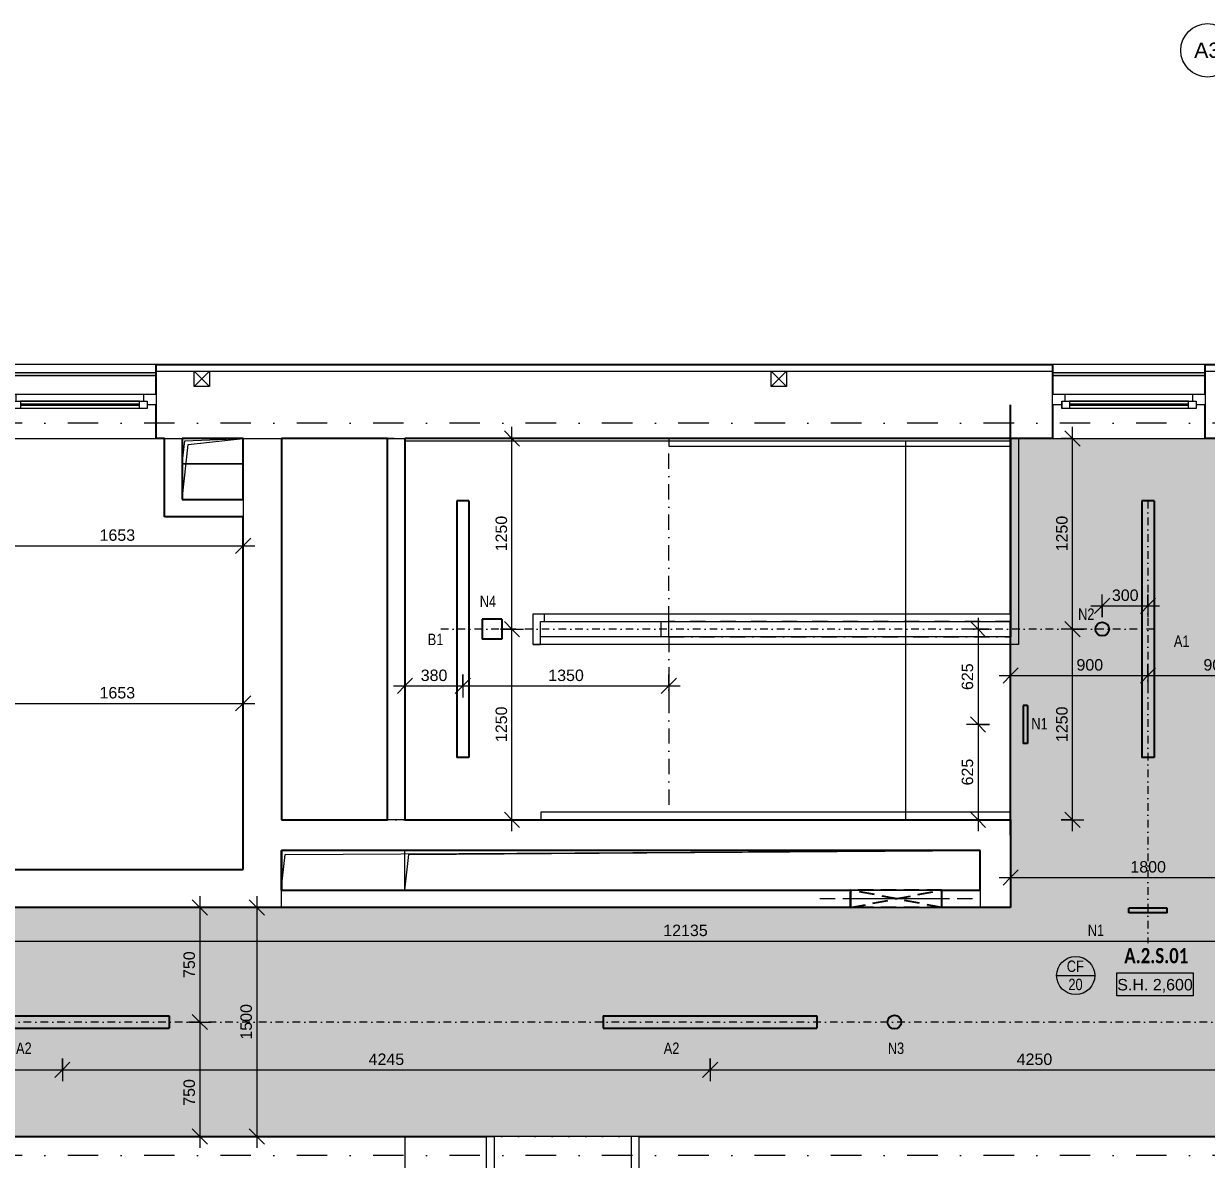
# Model space of a CAD drawing. Header units: millimetres. Extents: x -2015 to 46090, y -3604 to 14301.
# Drawn here: x 8441 to 16193, y 6825 to 14268 of the extents above; entities that cross this region are included whole.
import ezdxf

# ---------------------------------------------------------------- set-up
doc = ezdxf.new("R2010")
doc.units = ezdxf.units.MM
for name, pattern in [('ABMV_DashDot_2_2mm-S0_6mm', [110, 50, -30, 0, -30]), ('HA_Dash_3mm-S1mm', [150, 100, -50]), ('HA_DashDot_10mm-S3mm', [500, 200, -150, 0, -150]), ('HA_DashDot_2_2mm-S0_6mm', [110, 50, -30, 0, -30]), ('HA_DashDot_4mm-S1mm', [200, 100, -50, 0, -50])]:
    doc.linetypes.add(name, pattern=pattern)
for name, color, linetype, lineweight in [('-UNDERLAY_A-AREA-____-OTLN', 9, 'Continuous', 25), ('-UNDERLAY_A-FLOR-HRAL-OTLN', 9, 'Continuous', 9), ('-UNDERLAY_A-GENM-____-HDLN', 9, 'HA_Dash_3mm-S1mm', 9), ('-UNDERLAY_A-GENM-____-OTLN', 9, 'Continuous', 9), ('A-____-____-DIMS', 9, 'Continuous', 5), ('A-____-____-DIMS-50', 9, 'Continuous', 5), ('A-AREA-____-IDEN', 9, 'Continuous', 9), ('A-CLNG-____-IDEN', 9, 'Continuous', 9), ('A-CLNG-____-OTLN', 9, 'Continuous', 9), ('A-CLNG-____-PATT', 9, 'Continuous', 9), ('A-DETL-____-OTLN', 9, 'Continuous', 25), ('A-DETL-GENF-OTLN', 9, 'Continuous', 9), ('A-DOOR-____-MCUT', 9, 'HA_DashDot_2_2mm-S0_6mm', 9), ('A-DOOR-____-OTLN', 9, 'Continuous', 9), ('A-DOOR-FRAM-OTLN', 9, 'Continuous', 9), ('A-FLOR-____-OTLN', 9, 'Continuous', 9), ('A-GENM-____-HDLN', 9, 'HA_Dash_3mm-S1mm', 9), ('A-GENM-____-MCUT', 9, 'Continuous', 25), ('A-GENM-____-OTLN', 9, 'Continuous', 9), ('A-GLAZ-____-MCUT', 9, 'Continuous', 5), ('A-GLAZ-____-OTLN', 9, 'Continuous', 5), ('A-ROOF-____-OTLN', 9, 'Continuous', 9), ('A-WALL-____-MCUT', 9, 'Continuous', 9), ('A-WALL-____-OTLN', 9, 'Continuous', 9), ('E-LITE-EQPM-IDEN', 9, 'Continuous', 9), ('E-LITE-EQPM-OTLN', 9, 'Continuous', 9), ('G-____-____-DIMS', 9, 'Continuous', 5), ('I-WALL-____-MCUT', 9, 'Continuous', 25), ('I-WALL-____-OTLN', 9, 'Continuous', 9), ('M-HVAC-DUCT-OTLN', 9, 'Continuous', 9), ('S-GRID-____-IDEN', 9, 'Continuous', 9), ('S-GRID-____-OTLN', 9, 'Continuous', 5), ('S-STRS-____-MBND', 9, 'HA_DashDot_4mm-S1mm', 9)]:
    doc.layers.add(name, color=color, linetype=linetype, lineweight=lineweight)
doc.styles.add('Arial', font='arial.ttf', dxfattribs={"height": 100})
doc.styles.add('Arial_1', font='arial.ttf', dxfattribs={"height": 75})
doc.styles.add('Arial_2', font='arial.ttf', dxfattribs={"width": 0.8, "height": 75})
doc.styles.add('Calibri_B', font='calibrib.ttf', dxfattribs={"width": 0.8, "height": 100})
doc.dimstyles.new('Inner_Dimensions', dxfattribs={"dimscale": 304.8, "dimtxt": 76.519455, "dimasz": 0.328084, "dimexe": 0.246063, "dimexo": 0.0625, "dimgap": 0.032808, "dimtad": 1, "dimdec": 0, "dimzin": 0, "dimdsep": 46, "dimtxsty": 'Arial_1', "dimblk1": 'OBLIQUE', "dimblk2": 'OBLIQUE', "dimsah": 1, "dimcen": 0.09, "dimdle": 0.246063, "dimazin": 0, "dimtfac": 1, "dimtdec": 4, "dimtix": 1, "dimtmove": 0, "dimatfit": 3, "dimfxl": 0.246063, "dimfxlon": 1, "dimtvp": 1, "dimtolj": 1, "dimtzin": 0, "dimlwd": 9, "dimlwe": 9, "dimarcsym": 2})
doc.dimstyles.new('Inner_Dimensions_1', dxfattribs={"dimscale": 304.8, "dimtxt": 76.519455, "dimasz": 0.328084, "dimexe": 0.246063, "dimexo": 0.0625, "dimgap": 0.032808, "dimtad": 1, "dimdec": 0, "dimzin": 0, "dimdsep": 46, "dimtxsty": 'Arial_1', "dimblk1": 'OBLIQUE', "dimblk2": 'OBLIQUE', "dimsah": 1, "dimcen": 0.09, "dimdle": 0.246063, "dimazin": 0, "dimtfac": 1, "dimtdec": 4, "dimtix": 1, "dimtmove": 2, "dimatfit": 3, "dimfxl": 0.246063, "dimfxlon": 1, "dimtvp": 1, "dimtolj": 1, "dimtzin": 0, "dimlwd": 9, "dimlwe": 9, "dimarcsym": 2})

# ---------------------------------------------------------------- blocks, each defined once
blk = doc.blocks.new('Top Rail Type - Top Rail_Internal_-1380936-DSP_2NP-A')
at = {"layer": '-UNDERLAY_A-FLOR-HRAL-OTLN'}
for p, q in [((11779.6, 10400.4), (11854.6, 10400.4)), ((11779.6, 10275.4), (11779.6, 10400.4)), ((11854.6, 10350.4), (11854.6, 10400.4)), ((11854.6, 10400.4), (14910, 10400.4)), ((14910, 10350.4), (14910, 10400.4)), ((11829.6, 10350.4), (11854.6, 10350.4)), ((11829.6, 10275.4), (11829.6, 10350.4)), ((11854.6, 10350.4), (14910, 10350.4)), ((11779.6, 10199.6), (11779.6, 10275.4)), ((11829.6, 10199.6), (11829.6, 10275.4)), ((14910, 10249.6), (11829.6, 10249.6)), ((14910, 10199.6), (14910, 10249.6)), ((11779.6, 10199.6), (11829.6, 10199.6)), ((11829.6, 10199.6), (11779.6, 10199.6)), ((14910, 10199.6), (11829.6, 10199.6))]:
    blk.add_line(p, q, dxfattribs=at)
blk = doc.blocks.new('Top Rail Type - Top Rail_Internal_-1382137-DSP_2NP-A')
at = {"layer": '-UNDERLAY_A-FLOR-HRAL-OTLN'}
for p, q in [((12670, 11549.6), (12670, 11499.6)), ((12670, 11549.6), (14910, 11549.6)), ((14910, 11499.6), (14910, 11549.6)), ((12670, 11499.6), (14910, 11499.6))]:
    blk.add_line(p, q, dxfattribs=at)
blk = doc.blocks.new('Top Rail Type - Top Rail_Internal_-1382153-DSP_2NP-A')
at = {"layer": '-UNDERLAY_A-FLOR-HRAL-OTLN'}
for p, q in [((14960.4, 11550), (14910.4, 11550)), ((14910.4, 11550), (14910.4, 10324.6)), ((14960.4, 11550), (14960.4, 10324.6)), ((12619.6, 10275.4), (12619.6, 10350.4)), ((12669.6, 10275.4), (12669.6, 10350.4)), ((14910.4, 10324.6), (14910.4, 10249.6)), ((14960.4, 10324.6), (14960.4, 10199.6)), ((12619.6, 10249.6), (12619.6, 10275.4)), ((12669.6, 10249.6), (12669.6, 10275.4)), ((14960.4, 10199.6), (14910, 10199.6))]:
    blk.add_line(p, q, dxfattribs=at)
blk = doc.blocks.new('Railing - Railing-1645221-DSP_2NP-A')
at = {"layer": '-UNDERLAY_A-FLOR-HRAL-OTLN'}
blk.add_hatch(color=256, dxfattribs=at).paths.add_polyline_path([(9310, 11960), (9310, 11980), (8310, 11980), (8310, 11960), (8761.1, 11960)])
for p, q in [((8310, 11980), (8310, 11960)), ((9310, 11980), (8310, 11980)), ((9310, 11960), (8310, 11960)), ((9310, 11960), (9310, 11980))]:
    blk.add_line(p, q, dxfattribs=at)
blk = doc.blocks.new('Railing - Railing-1645365-DSP_2NP-A')
at = {"layer": '-UNDERLAY_A-FLOR-HRAL-OTLN'}
blk.add_hatch(color=256, dxfattribs=at).paths.add_polyline_path([(16185, 11960), (16185, 11980), (15185, 11980), (15185, 11960), (15515.4, 11960)])
for p, q in [((15185, 11980), (15185, 11960)), ((16185, 11980), (15185, 11980)), ((16185, 11960), (15185, 11960)), ((16185, 11960), (16185, 11980))]:
    blk.add_line(p, q, dxfattribs=at)
blk = doc.blocks.new('Top Rail Type - Top Rail_Internal_-1931803-DSP_2NP-A')
at = {"layer": '-UNDERLAY_A-FLOR-HRAL-OTLN'}
for p, q in [((11830, 9100.4), (11830, 9050.4)), ((14910, 9100.4), (11830, 9100.4)), ((14910, 9050.4), (14910, 9100.4)), ((14910, 9050.4), (11830, 9050.4))]:
    blk.add_line(p, q, dxfattribs=at)
blk = doc.blocks.new('HA_GM_Opening_Rectangle_WallBased - Default-2177219-DSP_2NP-A')
at = {"layer": 'A-GENM-____-MCUT', "linetype": 'HA_Dash_3mm-S1mm'}
for p, q in [((425, 57.5), (-175, -57.5)), ((-175, 57.5), (425, -57.5)), ((-175, 57.5), (-175, -57.5)), ((-175, 57.5), (425, 57.5)), ((425, 57.5), (425, -57.5)), ((-175, -57.5), (425, -57.5))]:
    blk.add_line(p, q, dxfattribs=at)
blk = doc.blocks.new('TB_Porotherm KP11_5_1000mm - TB_Porotherm KP11_5_1000mm-1965691-DSP_2NP-A')
at = {"layer": '-UNDERLAY_A-GENM-____-HDLN'}
for p, q in [((-500, 57.5), (500, 57.5)), ((-500, 0), (500, 0)), ((500, -57.5), (-500, -57.5))]:
    blk.add_line(p, q, dxfattribs=at)
blk = doc.blocks.new('HA_DR_Single_Swing_Solid - In_BJ_900x2100_Vstupni-2215773-DSP_2NP-A')
at = {"layer": 'A-DOOR-____-MCUT'}
for p, q in [((-450, 125), (450, 125)), ((-450, -125), (450, -125))]:
    blk.add_line(p, q, dxfattribs=at)
at = {"layer": 'A-DOOR-____-OTLN', "lineweight": 5}
blk.add_line((450, 1025), (450, 125), dxfattribs=at)
at = {"layer": 'A-DOOR-____-OTLN'}
for p, q in [((-500, 125), (500, 125)), ((-500, -125), (500, -125))]:
    blk.add_line(p, q, dxfattribs=at)
at = {"layer": 'A-DOOR-____-OTLN', "lineweight": 5}
blk.add_arc((450, 125), 900, 90, 180, dxfattribs=at)
at = {"layer": 'A-DOOR-FRAM-OTLN'}
for p, q in [((-500, 125), (-500, -125)), ((-450, 125), (-500, 125)), ((-450, 125), (-450, -125)), ((450, 125), (-450, 125)), ((450, -125), (450, 125)), ((450, 125), (500, 125)), ((500, 125), (500, -125)), ((-500, -125), (-450, -125)), ((-450, -125), (450, -125)), ((500, -125), (450, -125))]:
    blk.add_line(p, q, dxfattribs=at)
blk = doc.blocks.new('HA_WD_SinglePanel - 1000x2400-2168134-DSP_2NP-A')
at = {"layer": 'A-GLAZ-____-MCUT'}
for p, q in [((-500, 0), (-500, 70)), ((-500, 70), (-420, 70)), ((-440, 0), (-500, 0)), ((-440, -25), (-440, 25)), ((-440, 25), (-390, 25)), ((-420, 70), (-420, 25)), ((-390, 25), (-390, -25)), ((390, 5), (-390, 5)), ((390, -25), (390, 25)), ((390, 25), (440, 25)), ((420, 25), (420, 70)), ((420, 70), (500, 70)), ((440, 25), (440, -25)), ((500, 0), (440, 0)), ((500, 70), (500, 0)), ((-390, -25), (-440, -25)), ((390, -5), (-390, -5)), ((440, -25), (390, -25))]:
    blk.add_line(p, q, dxfattribs=at)
at = {"layer": 'A-GLAZ-____-OTLN'}
for p, q in [((-440, 25), (-440, -25)), ((-440, 25), (440, 25)), ((-420, 70), (420, 70)), ((390, 25), (-390, 25)), ((440, 25), (440, -25)), ((440, -25), (-440, -25)), ((390, -25), (-390, -25))]:
    blk.add_line(p, q, dxfattribs=at)
blk = doc.blocks.new('HA_GM_Shaft_Rectangle - Default-2065161-DSP_2NP-A')
at = {"layer": 'A-DETL-GENF-OTLN'}
for p, q in [((26, -26), (4580, 0)), ((0, -260), (26, -26))]:
    blk.add_line(p, q, dxfattribs=at)
at = {"layer": 'A-GENM-____-OTLN'}
for p, q in [((0, -260), (0, 0)), ((0, 0), (4580, 0)), ((4580, 0), (4580, -260)), ((4580, -260), (0, -260))]:
    blk.add_line(p, q, dxfattribs=at)
blk = doc.blocks.new('HA_GM_Shaft_Rectangle - Default-2254400-DSP_2NP-A')
at = {"layer": 'A-DETL-GENF-OTLN'}
for p, q in [((40, -40), (400.4, 0)), ((0, -400), (40, -40))]:
    blk.add_line(p, q, dxfattribs=at)
at = {"layer": 'A-GENM-____-OTLN'}
for p, q in [((0, -400), (0, 0)), ((0, 0), (400.4, 0)), ((400.4, 0), (400.4, -400)), ((400.4, -400), (0, -400))]:
    blk.add_line(p, q, dxfattribs=at)
blk = doc.blocks.new('HA_GM_Shaft_Rectangle - Default-2242068-DSP_2NP-A')
at = {"layer": 'A-DETL-GENF-OTLN'}
for p, q in [((16.8, -16.8), (400.4, 0)), ((0, -167.5), (16.8, -16.8))]:
    blk.add_line(p, q, dxfattribs=at)
at = {"layer": 'A-GENM-____-OTLN'}
blk.add_line((400.4, -167.5), (0, -167.5), dxfattribs=at)
blk = doc.blocks.new('HA_GM_Shaft_Rectangle - Default-2065159-DSP_2NP-A')
at = {"layer": 'A-DETL-GENF-OTLN'}
for p, q in [((0, -260), (26, -26)), ((26, -26), (3769.8, 0))]:
    blk.add_line(p, q, dxfattribs=at)
at = {"layer": 'A-GENM-____-OTLN'}
blk.add_line((0, -260), (0, 0), dxfattribs=at)
blk = doc.blocks.new('HA_LF_GenericSymbol_Linear - svitidlo 1400x80_os10-1866153-DSP_2NP-A')
at = {"layer": 'E-LITE-EQPM-OTLN', "color": 11, "lineweight": 25}
for p, q in [((40, 700), (-40, 700)), ((-40, 700), (-40, -700)), ((40, 700), (40, -700)), ((40, -700), (-40, -700))]:
    blk.add_line(p, q, dxfattribs=at)
blk = doc.blocks.new('HA_LF_GenericSymbol_Linear - svitidlo 1683x80 A1-2180294-DSP_2NP-A')
at = {"layer": 'E-LITE-EQPM-OTLN', "color": 11, "lineweight": 25}
for p, q in [((40, 841.5), (-40, 841.5)), ((-40, 841.5), (-40, -841.5)), ((40, 841.5), (40, -841.5)), ((40, -841.5), (-40, -841.5))]:
    blk.add_line(p, q, dxfattribs=at)
blk = doc.blocks.new('HA_LF_GenericSymbol_Linear - svitidlo 1683x80-1866155-DSP_2NP-A')
at = {"layer": 'E-LITE-EQPM-OTLN', "color": 11, "lineweight": 25}
for p, q in [((40, 841.5), (-40, 841.5)), ((-40, 841.5), (-40, -841.5)), ((40, 841.5), (40, -841.5)), ((40, -841.5), (-40, -841.5))]:
    blk.add_line(p, q, dxfattribs=at)
blk = doc.blocks.new('HA_LF_N3l - Default-1938427-DSP_2NP-A')
at = {"layer": 'E-LITE-EQPM-OTLN', "color": 11, "lineweight": 25}
blk.add_circle((0, 0), 45, dxfattribs=at)
blk = doc.blocks.new('HA_LF_N3l - N2-2142194-DSP_2NP-A')
at = {"layer": 'E-LITE-EQPM-OTLN', "color": 11, "lineweight": 25}
blk.add_circle((0, 0), 45, dxfattribs=at)
blk = doc.blocks.new('HA_LF_N1 - nouzove svitidlo 250x29-1940342-DSP_2NP-A')
at = {"layer": 'E-LITE-EQPM-OTLN', "color": 11, "lineweight": 25}
for p, q in [((14.5, 125), (-14.5, 125)), ((-14.5, 125), (-14.5, -125)), ((14.5, 125), (14.5, -125)), ((14.5, -125), (-14.5, -125))]:
    blk.add_line(p, q, dxfattribs=at)
blk = doc.blocks.new('HA_LF_N4 - svitidlo 130x130-1943275-DSP_2NP-A')
at = {"layer": 'E-LITE-EQPM-OTLN', "color": 11, "lineweight": 25}
for p, q in [((65, 65), (-65, 65)), ((-65, 65), (-65, -65)), ((65, 65), (65, -65)), ((65, -65), (-65, -65))]:
    blk.add_line(p, q, dxfattribs=at)
blk = doc.blocks.new('TB_Porotherm KP11_5_1000mm - TB_Porotherm KP11_5_1000mm-V7-DSP_2NP-A')
at = {"layer": 'A-GENM-____-HDLN'}
for p, q in [((-300, 57.5), (300, 57.5)), ((-300, 0), (300, 0)), ((300, -57.5), (-300, -57.5))]:
    blk.add_line(p, q, dxfattribs=at)
blk = doc.blocks.new('HA_GM_Opening_Rectangle_WallBased - Default-2177365-DSP_2NP-A')
at = {"layer": 'A-GENM-____-MCUT', "linetype": 'HA_Dash_3mm-S1mm'}
for p, q in [((425, 57.5), (-175, -57.5)), ((-175, 57.5), (425, -57.5)), ((-175, 57.5), (-175, -57.5)), ((-175, 57.5), (425, 57.5)), ((425, 57.5), (425, -57.5)), ((-175, -57.5), (425, -57.5))]:
    blk.add_line(p, q, dxfattribs=at)
blk = doc.blocks.new('HA_GM_Shaft_Rectangle - Default-2242113-DSP_2NP-A')
at = {"layer": 'A-DETL-GENF-OTLN'}
for p, q in [((16.8, -16.8), (400.4, 0)), ((0, -167.5), (16.8, -16.8))]:
    blk.add_line(p, q, dxfattribs=at)
at = {"layer": 'A-GENM-____-OTLN'}
blk.add_line((400.4, -167.5), (0, -167.5), dxfattribs=at)
blk = doc.blocks.new('Grid - Radius 3_5mm-353793-DSP_2NP-A')
at = {"layer": 'S-GRID-____-IDEN'}
blk.add_circle((0, 0), 3.5, dxfattribs=at)
blk = doc.blocks.new('DIMBLOCK51-DSP_2NP-A')
at = {"layer": 'A-____-____-DIMS-50', "lineweight": 9}
for p, q in [((9969.1, 8550), (9969.1, 6900)), ((10044.1, 8475), (9894.1, 8475)), ((9969.1, 8475), (9919.1, 8525)), ((9969.1, 8475), (10019.1, 8425)), ((9969.1, 8475), (10044.1, 8475)), ((9969.1, 6975), (9919.1, 7025)), ((10044.1, 6975), (9894.1, 6975)), ((9969.1, 6975), (10019.1, 6925)), ((9969.1, 6975), (10044.1, 6975))]:
    blk.add_line(p, q, dxfattribs=at)
at = {"layer": 'A-____-____-DIMS-50', "color": 0, "lineweight": 9, "insert": (9861.8, 7609.6), "char_height": 75, "width": 276.883, "attachment_point": 1, "rotation": 90, "line_spacing_factor": 0.941778, "style": 'Arial_1'}
blk.add_mtext('1500', dxfattribs=at)
blk = doc.blocks.new('_Oblique')
at = {"color": 0, "linetype": 'ByBlock', "lineweight": -2}
blk.add_line((-0.5, -0.5), (0.5, 0.5), dxfattribs=at)
blk = doc.blocks.new('DIMBLOCK52-DSP_2NP-A')
at = {"layer": 'A-____-____-DIMS-50', "lineweight": 9}
for p, q in [((14910, 10070.9), (14910, 9920.9)), ((14910, 9995.9), (14910, 10070.9)), ((14910, 9995.9), (14960, 10045.9)), ((15810, 10070.9), (15810, 9920.9)), ((15810, 9995.9), (15810, 10070.9)), ((15810, 9995.9), (15860, 10045.9)), ((14835, 9995.9), (15810, 9995.9)), ((14910, 9995.9), (14860, 9945.9)), ((15810, 9995.9), (15760, 9945.9))]:
    blk.add_line(p, q, dxfattribs=at)
at = {"layer": 'A-____-____-DIMS-50', "color": 0, "lineweight": 9, "insert": (15341.4, 10103.3), "char_height": 75, "width": 207.662, "attachment_point": 1, "line_spacing_factor": 0.941778, "style": 'Arial_1'}
blk.add_mtext('900', dxfattribs=at)
blk = doc.blocks.new('DIMBLOCK53-DSP_2NP-A')
at = {"layer": 'A-____-____-DIMS-50', "lineweight": 9}
for p, q in [((15810, 10070.9), (15810, 9920.9)), ((15810, 9995.9), (15810, 10070.9)), ((15810, 9995.9), (15860, 10045.9)), ((16710, 10070.9), (16710, 9920.9)), ((16710, 9995.9), (16710, 10070.9)), ((16710, 9995.9), (16760, 10045.9)), ((15810, 9995.9), (15760, 9945.9)), ((15810, 9995.9), (16785, 9995.9)), ((16710, 9995.9), (16660, 9945.9))]:
    blk.add_line(p, q, dxfattribs=at)
at = {"layer": 'A-____-____-DIMS-50', "color": 0, "lineweight": 9, "insert": (16173.5, 10103.3), "char_height": 75, "width": 207.662, "attachment_point": 1, "line_spacing_factor": 0.941778, "style": 'Arial_1'}
blk.add_mtext('900', dxfattribs=at)
blk = doc.blocks.new('DIMBLOCK54-DSP_2NP-A')
at = {"layer": 'A-____-____-DIMS-50', "lineweight": 9}
for p, q in [((6710, 7486.3), (6710, 7336.3)), ((6710, 7411.3), (6710, 7486.3)), ((6710, 7411.3), (6760, 7461.3)), ((8695, 7486.3), (8695, 7336.3)), ((8695, 7411.3), (8695, 7486.3)), ((8695, 7411.3), (8745, 7461.3)), ((6635, 7411.3), (8695, 7411.3)), ((6710, 7411.3), (6660, 7361.3)), ((8695, 7411.3), (8645, 7361.3))]:
    blk.add_line(p, q, dxfattribs=at)
at = {"layer": 'A-____-____-DIMS-50', "color": 0, "lineweight": 9, "insert": (7587.1, 7518.6), "char_height": 75, "width": 276.883, "attachment_point": 1, "line_spacing_factor": 0.941778, "style": 'Arial_1'}
blk.add_mtext('1985', dxfattribs=at)
blk = doc.blocks.new('DIMBLOCK55-DSP_2NP-A')
at = {"layer": 'A-____-____-DIMS-50', "lineweight": 9}
for p, q in [((8695, 7486.3), (8695, 7336.3)), ((8695, 7411.3), (8695, 7486.3)), ((8695, 7411.3), (8745, 7461.3)), ((12940, 7486.3), (12940, 7336.3)), ((12940, 7411.3), (12940, 7486.3)), ((12940, 7411.3), (12990, 7461.3)), ((8695, 7411.3), (8645, 7361.3)), ((8695, 7411.3), (12940, 7411.3)), ((12940, 7411.3), (12890, 7361.3))]:
    blk.add_line(p, q, dxfattribs=at)
at = {"layer": 'A-____-____-DIMS-50', "color": 0, "lineweight": 9, "insert": (10702.1, 7518.6), "char_height": 75, "width": 276.883, "attachment_point": 1, "line_spacing_factor": 0.941778, "style": 'Arial_1'}
blk.add_mtext('4245', dxfattribs=at)
blk = doc.blocks.new('DIMBLOCK56-DSP_2NP-A')
at = {"layer": 'A-____-____-DIMS-50', "lineweight": 9}
for p, q in [((12940, 7486.3), (12940, 7336.3)), ((12940, 7411.3), (12940, 7486.3)), ((12940, 7411.3), (12990, 7461.3)), ((17190, 7486.3), (17190, 7336.3)), ((17190, 7411.3), (17190, 7486.3)), ((17190, 7411.3), (17240, 7461.3)), ((12940, 7411.3), (12890, 7361.3)), ((12940, 7411.3), (17190, 7411.3)), ((17190, 7411.3), (17140, 7361.3))]:
    blk.add_line(p, q, dxfattribs=at)
at = {"layer": 'A-____-____-DIMS-50', "color": 0, "lineweight": 9, "insert": (14949.6, 7518.6), "char_height": 75, "width": 276.883, "attachment_point": 1, "line_spacing_factor": 0.941778, "style": 'Arial_1'}
blk.add_mtext('4250', dxfattribs=at)
blk = doc.blocks.new('DIMBLOCK75-DSP_2NP-A')
at = {"layer": 'A-____-____-DIMS-50', "lineweight": 9}
for p, q in [((8227.7, 10771.3), (8227.7, 10921.3)), ((8227.7, 10846.3), (8277.7, 10896.3)), ((9880.4, 10921.3), (9880.4, 10771.3)), ((9880.4, 10846.3), (9880.4, 10921.3)), ((9880.4, 10846.3), (9930.4, 10896.3)), ((8227.7, 10846.3), (8177.7, 10796.3)), ((8227.7, 10846.3), (9955.4, 10846.3)), ((8227.7, 10846.3), (8227.7, 10771.3)), ((9880.4, 10846.3), (9830.4, 10796.3))]:
    blk.add_line(p, q, dxfattribs=at)
at = {"layer": 'A-____-____-DIMS-50', "color": 0, "lineweight": 9, "insert": (8938.7, 10953.7), "char_height": 75, "width": 276.883, "attachment_point": 1, "line_spacing_factor": 0.941778, "style": 'Arial_1'}
blk.add_mtext('1653', dxfattribs=at)
blk = doc.blocks.new('DIMBLOCK83-DSP_2NP-A')
at = {"layer": 'A-____-____-DIMS-50', "lineweight": 9}
for p, q in [((15315.4, 10300), (15265.4, 10350)), ((15390.4, 10300), (15240.4, 10300)), ((15315.4, 8975), (15315.4, 10300)), ((15315.4, 10300), (15365.4, 10250)), ((15315.4, 10300), (15390.4, 10300)), ((15315.4, 9050), (15265.4, 9100)), ((15240.4, 9050), (15390.4, 9050)), ((15315.4, 9050), (15240.4, 9050)), ((15315.4, 9050), (15365.4, 9000))]:
    blk.add_line(p, q, dxfattribs=at)
at = {"layer": 'A-____-____-DIMS-50', "color": 0, "lineweight": 9, "insert": (15208.1, 9559.6), "char_height": 75, "width": 276.883, "attachment_point": 1, "rotation": 90, "line_spacing_factor": 0.941778, "style": 'Arial_1'}
blk.add_mtext('1250', dxfattribs=at)
blk = doc.blocks.new('DIMBLOCK84-DSP_2NP-A')
at = {"layer": 'A-____-____-DIMS-50', "lineweight": 9}
for p, q in [((15240.4, 11550), (15390.4, 11550)), ((15315.4, 11550), (15240.4, 11550)), ((15315.4, 11550), (15265.4, 11600)), ((15315.4, 10300), (15315.4, 11625)), ((15315.4, 11550), (15365.4, 11500)), ((15315.4, 10300), (15265.4, 10350)), ((15390.4, 10300), (15240.4, 10300)), ((15315.4, 10300), (15365.4, 10250)), ((15315.4, 10300), (15390.4, 10300))]:
    blk.add_line(p, q, dxfattribs=at)
at = {"layer": 'A-____-____-DIMS-50', "color": 0, "lineweight": 9, "insert": (15208.1, 10809.6), "char_height": 75, "width": 276.883, "attachment_point": 1, "rotation": 90, "line_spacing_factor": 0.941778, "style": 'Arial_1'}
blk.add_mtext('1250', dxfattribs=at)
blk = doc.blocks.new('Spot Elevations - Generic-448778-DSP_2NP-A')
at = {"layer": 'G-____-____-DIMS', "lineweight": 9}
for p, q in [((-5, 0), (-5, 3)), ((-5, 3), (5, 3)), ((5, 3), (5, 0)), ((5, 0), (-5, 0))]:
    blk.add_line(p, q, dxfattribs=at)
blk = doc.blocks.new('DIMBLOCK100-DSP_2NP-A')
at = {"layer": 'A-____-____-DIMS-50', "lineweight": 9}
for p, q in [((11641.7, 10300), (11591.7, 10350)), ((11566.7, 10300), (11716.7, 10300)), ((11641.7, 10300), (11566.7, 10300)), ((11641.7, 8975), (11641.7, 10300)), ((11641.7, 10300), (11691.7, 10250)), ((11641.7, 9050), (11591.7, 9100)), ((11566.7, 9050), (11716.7, 9050)), ((11641.7, 9050), (11566.7, 9050)), ((11641.7, 9050), (11691.7, 9000))]:
    blk.add_line(p, q, dxfattribs=at)
at = {"layer": 'A-____-____-DIMS-50', "color": 0, "lineweight": 9, "insert": (11534.3, 9559.6), "char_height": 75, "width": 276.883, "attachment_point": 1, "rotation": 90, "line_spacing_factor": 0.941778, "style": 'Arial_1'}
blk.add_mtext('1250', dxfattribs=at)
blk = doc.blocks.new('DIMBLOCK101-DSP_2NP-A')
at = {"layer": 'A-____-____-DIMS-50', "lineweight": 9}
for p, q in [((11566.7, 11550), (11716.7, 11550)), ((11641.7, 11550), (11566.7, 11550)), ((11641.7, 11550), (11591.7, 11600)), ((11641.7, 10300), (11641.7, 11625)), ((11641.7, 11550), (11691.7, 11500)), ((11641.7, 10300), (11591.7, 10350)), ((11566.7, 10300), (11716.7, 10300)), ((11641.7, 10300), (11566.7, 10300)), ((11641.7, 10300), (11691.7, 10250))]:
    blk.add_line(p, q, dxfattribs=at)
at = {"layer": 'A-____-____-DIMS-50', "color": 0, "lineweight": 9, "insert": (11534.3, 10809.6), "char_height": 75, "width": 276.883, "attachment_point": 1, "rotation": 90, "line_spacing_factor": 0.941778, "style": 'Arial_1'}
blk.add_mtext('1250', dxfattribs=at)
blk = doc.blocks.new('DIMBLOCK102-DSP_2NP-A')
at = {"layer": 'A-____-____-DIMS-50', "lineweight": 9}
for p, q in [((10940.5, 10002.5), (10940.5, 9852.5)), ((10940.5, 9927.5), (10940.5, 10002.5)), ((11320, 10002.5), (11320, 9852.5)), ((11320, 9927.5), (11320, 10002.5)), ((10865.5, 9927.5), (11320, 9927.5)), ((10940.5, 9927.5), (10890.5, 9877.5)), ((10940.5, 9927.5), (10990.5, 9977.5)), ((11320, 9927.5), (11270, 9877.5)), ((11320, 9927.5), (11370, 9977.5))]:
    blk.add_line(p, q, dxfattribs=at)
at = {"layer": 'A-____-____-DIMS-50', "color": 0, "lineweight": 9, "insert": (11043.7, 10034.8), "char_height": 75, "width": 207.662, "attachment_point": 1, "line_spacing_factor": 0.941778, "style": 'Arial_1'}
blk.add_mtext('380', dxfattribs=at)
blk = doc.blocks.new('DIMBLOCK103-DSP_2NP-A')
at = {"layer": 'A-____-____-DIMS-50', "lineweight": 9}
for p, q in [((11320, 10002.5), (11320, 9852.5)), ((11320, 9927.5), (11320, 10002.5)), ((12670, 10002.5), (12670, 9852.5)), ((12670, 9927.5), (12670, 10002.5)), ((11320, 9927.5), (11270, 9877.5)), ((11320, 9927.5), (11370, 9977.5)), ((11320, 9927.5), (12745, 9927.5)), ((12670, 9927.5), (12620, 9877.5)), ((12670, 9927.5), (12720, 9977.5))]:
    blk.add_line(p, q, dxfattribs=at)
at = {"layer": 'A-____-____-DIMS-50', "color": 0, "lineweight": 9, "insert": (11879.6, 10034.8), "char_height": 75, "width": 276.883, "attachment_point": 1, "line_spacing_factor": 0.941778, "style": 'Arial_1'}
blk.add_mtext('1350', dxfattribs=at)
blk = doc.blocks.new('HA_Tag_Ceiling - Group _ Type Mark-1591810-DSP_2NP-A')
at = {"layer": 'A-CLNG-____-IDEN'}
blk.add_line((-2.5, 0), (2.5, 0), dxfattribs=at)
blk.add_circle((0, 0), 2.5, dxfattribs=at)
blk = doc.blocks.new('DIMBLOCK111-DSP_2NP-A')
at = {"layer": 'A-____-____-DIMS-50', "lineweight": 9}
for p, q in [((9596.1, 8550), (9596.1, 7725)), ((9671.1, 8475), (9521.1, 8475)), ((9596.1, 8475), (9546.1, 8525)), ((9596.1, 8475), (9646.1, 8425)), ((9596.1, 8475), (9671.1, 8475)), ((9596.1, 7725), (9546.1, 7775)), ((9521.1, 7725), (9671.1, 7725)), ((9596.1, 7725), (9521.1, 7725)), ((9596.1, 7725), (9646.1, 7675))]:
    blk.add_line(p, q, dxfattribs=at)
at = {"layer": 'A-____-____-DIMS-50', "color": 0, "lineweight": 9, "insert": (9488.7, 8013.5), "char_height": 75, "width": 207.662, "attachment_point": 1, "rotation": 90, "line_spacing_factor": 0.941778, "style": 'Arial_1'}
blk.add_mtext('750', dxfattribs=at)
blk = doc.blocks.new('DIMBLOCK112-DSP_2NP-A')
at = {"layer": 'A-____-____-DIMS-50', "lineweight": 9}
for p, q in [((9596.1, 7725), (9546.1, 7775)), ((9521.1, 7725), (9671.1, 7725)), ((9596.1, 7725), (9521.1, 7725)), ((9596.1, 7725), (9596.1, 6900)), ((9596.1, 7725), (9646.1, 7675)), ((9596.1, 6975), (9546.1, 7025)), ((9671.1, 6975), (9521.1, 6975)), ((9596.1, 6975), (9646.1, 6925)), ((9596.1, 6975), (9671.1, 6975))]:
    blk.add_line(p, q, dxfattribs=at)
at = {"layer": 'A-____-____-DIMS-50', "color": 0, "lineweight": 9, "insert": (9488.7, 7176), "char_height": 75, "width": 207.662, "attachment_point": 1, "rotation": 90, "line_spacing_factor": 0.941778, "style": 'Arial_1'}
blk.add_mtext('750', dxfattribs=at)
blk = doc.blocks.new('DIMBLOCK128-DSP_2NP-A')
at = {"layer": 'A-____-____-DIMS-50', "lineweight": 9}
for p, q in [((8227.7, 9888.4), (8227.7, 9738.4)), ((8227.7, 9813.4), (8227.7, 9888.4)), ((8227.7, 9813.4), (8277.7, 9863.4)), ((9880.4, 9888.4), (9880.4, 9738.4)), ((9880.4, 9813.4), (9880.4, 9888.4)), ((9880.4, 9813.4), (9930.4, 9863.4)), ((8227.7, 9813.4), (8177.7, 9763.4)), ((8227.7, 9813.4), (9955.4, 9813.4)), ((9880.4, 9813.4), (9830.4, 9763.4))]:
    blk.add_line(p, q, dxfattribs=at)
at = {"layer": 'A-____-____-DIMS-50', "color": 0, "lineweight": 9, "insert": (8938.7, 9920.7), "char_height": 75, "width": 276.883, "attachment_point": 1, "line_spacing_factor": 0.941778, "style": 'Arial_1'}
blk.add_mtext('1653', dxfattribs=at)
blk = doc.blocks.new('DIMBLOCK152-DSP_2NP-A')
at = {"layer": 'A-____-____-DIMS-50', "lineweight": 9}
for p, q in [((15510, 10377.5), (15510, 10527.5)), ((15510, 10452.5), (15560, 10502.5)), ((15810, 10527.5), (15810, 10377.5)), ((15810, 10452.5), (15810, 10527.5)), ((15810, 10452.5), (15860, 10502.5)), ((15435, 10452.5), (15885, 10452.5)), ((15510, 10452.5), (15460, 10402.5)), ((15510, 10452.5), (15510, 10377.5)), ((15810, 10452.5), (15760, 10402.5))]:
    blk.add_line(p, q, dxfattribs=at)
at = {"layer": 'A-____-____-DIMS-50', "color": 0, "lineweight": 9, "insert": (15573.5, 10559.8), "char_height": 75, "width": 207.662, "attachment_point": 1, "line_spacing_factor": 0.941778, "style": 'Arial_1'}
blk.add_mtext('300', dxfattribs=at)
blk = doc.blocks.new('DIMBLOCK153-DSP_2NP-A')
at = {"layer": 'A-____-____-DIMS-50', "lineweight": 9}
for p, q in [((14696.2, 10300), (14646.2, 10350)), ((14696.2, 10375), (14696.2, 9674.7)), ((14771.2, 10300), (14621.2, 10300)), ((14696.2, 10300), (14746.2, 10250)), ((14696.2, 10300), (14771.2, 10300)), ((14696.2, 9674.7), (14646.2, 9724.7)), ((14771.2, 9674.7), (14621.2, 9674.7)), ((14696.2, 9674.7), (14746.2, 9624.7)), ((14696.2, 9674.7), (14771.2, 9674.7))]:
    blk.add_line(p, q, dxfattribs=at)
at = {"layer": 'A-____-____-DIMS-50', "color": 0, "lineweight": 9, "insert": (14588.9, 9900.8), "char_height": 75, "width": 207.662, "attachment_point": 1, "rotation": 90, "line_spacing_factor": 0.941778, "style": 'Arial_1'}
blk.add_mtext('625', dxfattribs=at)
blk = doc.blocks.new('DIMBLOCK154-DSP_2NP-A')
at = {"layer": 'A-____-____-DIMS-50', "lineweight": 9}
for p, q in [((14696.2, 9674.7), (14646.2, 9724.7)), ((14771.2, 9674.7), (14621.2, 9674.7)), ((14696.2, 9674.7), (14696.2, 8975)), ((14696.2, 9674.7), (14746.2, 9624.7)), ((14696.2, 9674.7), (14771.2, 9674.7)), ((14696.2, 9050), (14646.2, 9100)), ((14771.2, 9050), (14621.2, 9050)), ((14696.2, 9050), (14746.2, 9000)), ((14696.2, 9050), (14771.2, 9050))]:
    blk.add_line(p, q, dxfattribs=at)
at = {"layer": 'A-____-____-DIMS-50', "color": 0, "lineweight": 9, "insert": (14588.9, 9275.8), "char_height": 75, "width": 207.662, "attachment_point": 1, "rotation": 90, "line_spacing_factor": 0.941778, "style": 'Arial_1'}
blk.add_mtext('625', dxfattribs=at)
blk = doc.blocks.new('DIMBLOCK155-DSP_2NP-A')
at = {"layer": 'A-____-____-DIMS-50', "lineweight": 9}
for p, q in [((14910, 8747.2), (14910, 8597.2)), ((14910, 8672.2), (14910, 8747.2)), ((14910, 8672.2), (14960, 8722.2)), ((16710, 8747.2), (16710, 8597.2)), ((16710, 8672.2), (16710, 8747.2)), ((16710, 8672.2), (16760, 8722.2)), ((14835, 8672.2), (16785, 8672.2)), ((14910, 8672.2), (14860, 8622.2)), ((16710, 8672.2), (16660, 8622.2))]:
    blk.add_line(p, q, dxfattribs=at)
at = {"layer": 'A-____-____-DIMS-50', "color": 0, "lineweight": 9, "insert": (15694.6, 8779.6), "char_height": 75, "width": 276.883, "attachment_point": 1, "line_spacing_factor": 0.941778, "style": 'Arial_1'}
blk.add_mtext('1800', dxfattribs=at)
blk = doc.blocks.new('DIMBLOCK163-DSP_2NP-A')
at = {"layer": 'A-____-____-DIMS-50', "lineweight": 9}
for p, q in [((6710, 8330.9), (6710, 8180.9)), ((6710, 8255.9), (6710, 8330.9)), ((6710, 8255.9), (6760, 8305.9)), ((18845, 8330.9), (18845, 8180.9)), ((18845, 8255.9), (18845, 8330.9)), ((18845, 8255.9), (18895, 8305.9)), ((6635, 8255.9), (18920, 8255.9)), ((6710, 8255.9), (6660, 8205.9)), ((18845, 8255.9), (18795, 8205.9))]:
    blk.add_line(p, q, dxfattribs=at)
at = {"layer": 'A-____-____-DIMS-50', "color": 0, "lineweight": 9, "insert": (12633.3, 8363.2), "char_height": 75, "width": 346.103, "attachment_point": 1, "line_spacing_factor": 0.941778, "style": 'Arial_1'}
blk.add_mtext('12135', dxfattribs=at)

msp = doc.modelspace()

# ---------------------------------------------------------------- hatches: boundary and pattern name
at = {"layer": 'A-CLNG-____-PATT', "lineweight": 5}
msp.add_hatch(color=256, dxfattribs=at).paths.add_polyline_path([(6920, 6975), (18845, 6975), (18845, 8475), (16710, 8475), (16710, 11550), (14910, 11550), (14910, 8475), (6710, 8475), (6710, 6975), (6870, 6975)])

# ---------------------------------------------------------------- linework, layer by layer
at = {"layer": '-UNDERLAY_A-AREA-____-OTLN'}
for p, q in [((14910, 10400.4), (14910, 11770)), ((14910, 8950), (14910, 10350.4))]:
    msp.add_line(p, q, dxfattribs=at)
at = {"layer": 'A-CLNG-____-OTLN'}
msp.add_line((14910, 9050), (14910, 11550), dxfattribs=at)
at = {"layer": 'A-DETL-____-OTLN', "linetype": 'ABMV_DashDot_2_2mm-S0_6mm', "lineweight": 5}
for p, q in [((15810, 11141.5), (15810, 8241.5)), ((15850, 10300), (11150, 10300)), ((17960, 7725), (7370, 7725))]:
    msp.add_line(p, q, dxfattribs=at)
at = {"layer": 'A-FLOR-____-OTLN'}
for p, q in [((14910, 11532.6), (10940.5, 11532.6)), ((9480, 11382.5), (9880.4, 11382.5))]:
    msp.add_line(p, q, dxfattribs=at)
at = {"layer": 'A-ROOF-____-OTLN'}
msp.add_line((14220, 11532.6), (14220, 9050), dxfattribs=at)
at = {"layer": 'A-WALL-____-MCUT', "lineweight": 25}
for p, q in [((9310, 11840), (9310, 12035)), ((9310, 12035), (15185, 12035)), ((15185, 12035), (15185, 11840)), ((16185, 11840), (16185, 12035)), ((16185, 12035), (22545, 12035)), ((9310, 11550), (9310, 11770)), ((15185, 11770), (15185, 11550)), ((16185, 11550), (16185, 11770)), ((9365, 11550), (9310, 11550)), ((9880.4, 11550), (9480, 11550)), ((10825.5, 11550), (10130.4, 11550)), ((15185, 11550), (10940.5, 11550)), ((18845, 11550), (16185, 11550))]:
    msp.add_line(p, q, dxfattribs=at)
at = {"layer": 'A-WALL-____-MCUT'}
for p, q in [((9310, 11990), (15185, 11990)), ((16185, 11990), (22500, 11990)), ((9365, 11550), (9480, 11550)), ((9880.4, 11550), (10130.4, 11550)), ((10825.5, 11550), (10940.5, 11550)), ((9880.4, 11150), (9880.4, 11035)), ((10940.5, 9050), (10825.5, 9050)), ((10130.4, 8475), (10130.4, 8590)), ((14710, 8590), (14710, 8475)), ((10940, 6975), (10940, 6725))]:
    msp.add_line(p, q, dxfattribs=at)
at = {"layer": 'A-WALL-____-OTLN'}
for p, q in [((9310, 12035), (8310, 12035)), ((16185, 12035), (15185, 12035)), ((8310, 11550), (9310, 11550)), ((15185, 11550), (16185, 11550))]:
    msp.add_line(p, q, dxfattribs=at)
at = {"layer": 'I-WALL-____-MCUT'}
for p, q in [((9365, 11035), (9365, 11550)), ((9480, 11550), (9480, 11150)), ((9880.4, 11150), (9880.4, 11550)), ((10130.4, 11550), (10130.4, 9050)), ((10825.5, 9050), (10825.5, 11550)), ((10940.5, 11550), (10940.5, 9050)), ((9480, 11150), (9880.4, 11150)), ((9880.4, 11035), (9365, 11035)), ((9880.4, 8725), (9880.4, 11035)), ((10130.4, 9050), (10825.5, 9050)), ((10940.5, 9050), (14910, 9050)), ((14910, 9050), (14910, 8475)), ((10130.4, 8850), (10130.4, 8590)), ((14710, 8850), (10130.4, 8850)), ((14710, 8590), (14710, 8850)), ((6575, 8725), (9880.4, 8725)), ((10130.4, 8590), (13860, 8590)), ((13860, 8590), (13860, 8475)), ((14460, 8590), (14710, 8590)), ((14460, 8475), (14460, 8590)), ((13860, 8475), (6710, 8475)), ((14910, 8475), (14460, 8475)), ((7870, 6975), (11475, 6975)), ((12475, 6975), (17735, 6975))]:
    msp.add_line(p, q, dxfattribs=at)
at = {"layer": 'I-WALL-____-OTLN'}
for p, q in [((14460, 8590), (13860, 8590)), ((13860, 8475), (14460, 8475))]:
    msp.add_line(p, q, dxfattribs=at)
at = {"layer": 'M-HVAC-DUCT-OTLN', "lineweight": 5}
for p, q in [((9559.9, 11989.9), (9659.9, 11889.9)), ((9559.9, 11889.9), (9659.9, 11989.9)), ((9559.9, 11989.9), (9659.9, 11989.9)), ((9559.9, 11889.9), (9559.9, 11989.9)), ((9659.9, 11989.9), (9659.9, 11889.9)), ((13340, 11990.1), (13440, 11890.1)), ((13340, 11890.1), (13440, 11990.1)), ((13340, 11990.1), (13440, 11990.1)), ((13340, 11890.1), (13340, 11990.1)), ((13440, 11990.1), (13440, 11890.1)), ((9659.9, 11889.9), (9559.9, 11889.9)), ((13440, 11890.1), (13340, 11890.1))]:
    msp.add_line(p, q, dxfattribs=at)
at = {"layer": 'S-GRID-____-OTLN', "linetype": 'HA_DashDot_10mm-S3mm', "lineweight": 9}
for p, q in [((25434, 11650), (-414.9, 11650)), ((25434, 6850), (-414.9, 6850))]:
    msp.add_line(p, q, dxfattribs=at)
at = {"layer": 'S-STRS-____-MBND'}
for p, q in [((10130.3, 11550), (10130.3, 9050)), ((12670, 11550), (10130.3, 11550)), ((12670, 10350), (12670, 11550)), ((14910, 11550), (12670, 11550)), ((14910, 10350), (14910, 11550)), ((12670, 10250), (12670, 10350)), ((14910, 10350), (12670, 10350)), ((12670, 10250), (12670, 9050)), ((12670, 10250), (14910, 10250)), ((10130.3, 9050), (12670, 9050))]:
    msp.add_line(p, q, dxfattribs=at)

# ---------------------------------------------------------------- block references
at = {"layer": '-UNDERLAY_A-FLOR-HRAL-OTLN'}
for name in ['Railing - Railing-1645221-DSP_2NP-A', 'Railing - Railing-1645365-DSP_2NP-A', 'Top Rail Type - Top Rail_Internal_-1382153-DSP_2NP-A', 'Top Rail Type - Top Rail_Internal_-1382137-DSP_2NP-A', 'Top Rail Type - Top Rail_Internal_-1380936-DSP_2NP-A', 'Top Rail Type - Top Rail_Internal_-1931803-DSP_2NP-A']:
    msp.add_blockref(name, (0, 0), dxfattribs=at)
at = {"layer": '-UNDERLAY_A-GENM-____-OTLN', "rotation": 180}
for name, p in [('TB_Porotherm KP11_5_1000mm - TB_Porotherm KP11_5_1000mm-1965691-DSP_2NP-A', (14160, 8532.5)), ('HA_GM_Opening_Rectangle_WallBased - Default-2177219-DSP_2NP-A', (14285, 8532.5))]:
    msp.add_blockref(name, p, dxfattribs=at)
at = {"layer": 'A-CLNG-____-IDEN', "xscale": 49.99999999999998, "yscale": 49.99999999999998, "zscale": 49.99999999999998}
msp.add_blockref('HA_Tag_Ceiling - Group _ Type Mark-1591810-DSP_2NP-A', (15336.3, 8029.8), dxfattribs=at)
at = {"layer": 'A-DOOR-____-OTLN', "rotation": 180}
msp.add_blockref('HA_DR_Single_Swing_Solid - In_BJ_900x2100_Vstupni-2215773-DSP_2NP-A', (11975, 6850), dxfattribs=at)
at = {"layer": 'A-GENM-____-OTLN', "lineweight": 5}
for name, p in [('HA_GM_Shaft_Rectangle - Default-2254400-DSP_2NP-A', (9480, 11550)), ('HA_GM_Shaft_Rectangle - Default-2065161-DSP_2NP-A', (10130, 8850))]:
    msp.add_blockref(name, p, dxfattribs=at)
at = {"layer": 'A-GENM-____-OTLN'}
for name, p in [('HA_GM_Shaft_Rectangle - Default-2242068-DSP_2NP-A', (9480, 11550)), ('HA_GM_Shaft_Rectangle - Default-2242113-DSP_2NP-A', (9480, 11550)), ('HA_GM_Shaft_Rectangle - Default-2065159-DSP_2NP-A', (10940.2, 8850))]:
    msp.add_blockref(name, p, dxfattribs=at)
at = {"layer": 'A-GENM-____-OTLN', "rotation": 180}
for name, p in [('TB_Porotherm KP11_5_1000mm - TB_Porotherm KP11_5_1000mm-V7-DSP_2NP-A', (14160, 8532.5)), ('HA_GM_Opening_Rectangle_WallBased - Default-2177365-DSP_2NP-A', (14285, 8532.5))]:
    msp.add_blockref(name, p, dxfattribs=at)
at = {"layer": 'A-GLAZ-____-OTLN'}
for p in [(8810, 11770), (15685, 11770)]:
    msp.add_blockref('HA_WD_SinglePanel - 1000x2400-2168134-DSP_2NP-A', p, dxfattribs=at)
at = {"layer": 'E-LITE-EQPM-OTLN', "color": 11, "lineweight": 25}
for name, p in [('HA_LF_GenericSymbol_Linear - svitidlo 1683x80-1866155-DSP_2NP-A', (11320, 10300)), ('HA_LF_GenericSymbol_Linear - svitidlo 1683x80 A1-2180294-DSP_2NP-A', (15810, 10300)), ('HA_LF_N4 - svitidlo 130x130-1943275-DSP_2NP-A', (11511.3, 10300)), ('HA_LF_N3l - N2-2142194-DSP_2NP-A', (15510, 10300)), ('HA_LF_N1 - nouzove svitidlo 250x29-1940342-DSP_2NP-A', (15006.6, 9674.7)), ('HA_LF_N3l - Default-1938427-DSP_2NP-A', (14148.5, 7725))]:
    msp.add_blockref(name, p, dxfattribs=at)
for name, p, rotation in [('HA_LF_N1 - nouzove svitidlo 250x29-1940342-DSP_2NP-A', (15810, 8456), 270), ('HA_LF_GenericSymbol_Linear - svitidlo 1400x80_os10-1866153-DSP_2NP-A', (8695, 7725), 89.9999999999999), ('HA_LF_GenericSymbol_Linear - svitidlo 1400x80_os10-1866153-DSP_2NP-A', (12940, 7725), 89.9999999999999)]:
    msp.add_blockref(name, p, dxfattribs=dict(at, rotation=rotation))
at = {"layer": 'G-____-____-DIMS', "lineweight": 9, "xscale": 49.99999999999998, "yscale": 49.99999999999998, "zscale": 49.99999999999998}
msp.add_blockref('Spot Elevations - Generic-448778-DSP_2NP-A', (15855.5, 7896.3), dxfattribs=at)
at = {"layer": 'S-GRID-____-IDEN', "xscale": 49.99999999999998, "yscale": 49.99999999999998, "zscale": 49.99999999999998}
msp.add_blockref('Grid - Radius 3_5mm-353793-DSP_2NP-A', (16200, 14093.2), dxfattribs=at)

# ---------------------------------------------------------------- texts
at = {"layer": 'A-AREA-____-IDEN', "lineweight": 5, "insert": (15654.6, 8210), "char_height": 100, "width": 522.7, "attachment_point": 1, "style": 'Calibri_B'}
msp.add_mtext('A.2.S.01', dxfattribs=at)
at = {"layer": 'A-CLNG-____-IDEN', "lineweight": 5, "char_height": 75, "attachment_point": 1, "style": 'Arial_2'}
for s, insert, width in [('CF', (15277.9, 8127.9), 137.89), ('20', (15288.4, 8008.9), 115.443)]:
    msp.add_mtext(s, dxfattribs=dict(at, insert=insert, width=width))
at = {"layer": 'E-LITE-EQPM-IDEN', "lineweight": 5, "char_height": 75, "attachment_point": 1, "style": 'Arial_2'}
for s, insert, width in [('N4', (11430.5, 10519), 131.477), ('N2', (15352, 10435.6), 131.477), ('B1', (11089.9, 10270), 125.063), ('A1', (15979.9, 10258.6), 125.063), ('N1', (15045.8, 9717.4), 131.477), ('N1', (15415.3, 8363.7), 131.477), ('A2', (8391.4, 7590.6), 125.063), ('A2', (12636.4, 7590.6), 125.063), ('N3', (14104.8, 7590.6), 131.477)]:
    msp.add_mtext(s, dxfattribs=dict(at, insert=insert, width=width))
at = {"layer": 'G-____-____-DIMS', "lineweight": 9, "insert": (15608.7, 8007.2), "char_height": 75, "width": 592.246, "attachment_point": 1, "line_spacing_factor": 0.941778, "style": 'Arial_1'}
msp.add_mtext('S.H. 2,600', dxfattribs=at)
at = {"layer": 'S-GRID-____-IDEN', "lineweight": 5, "insert": (16112.6, 14143.9), "char_height": 100, "width": 212.447, "attachment_point": 1, "style": 'Arial'}
msp.add_mtext('A3', dxfattribs=at)

# ---------------------------------------------------------------- dimensions: what is measured, and where the dimension line sits
at = {"layer": 'A-____-____-DIMS', "lineweight": 9}
for base, p1, p2, override, picture, middle in [((11641.7, 11550), (11566.7, 10300), (11566.7, 11550), {"dimpost": '<>', "dimfxl": 1250}, 'DIMBLOCK101-DSP_2NP-A', (11593.4, 10925)), ((15315.4, 11550), (15390.4, 10300), (15240.4, 11550), {"dimpost": '<>', "dimfxl": 1258.967831}, 'DIMBLOCK84-DSP_2NP-A', (15267.1, 10925)), ((11641.7, 10300), (11566.7, 9050), (11566.7, 10300), {"dimpost": '<>', "dimfxl": 1250}, 'DIMBLOCK100-DSP_2NP-A', (11593.4, 9675)), ((14696.2, 9674.7), (14771.2, 10300), (14771.2, 9674.7), {"dimpost": '<>', "dimfxl": 625.26936}, 'DIMBLOCK153-DSP_2NP-A', (14647.9, 9987.4)), ((15315.4, 10300), (15240.4, 9050), (15390.4, 10300), {"dimpost": '<>', "dimfxl": 1258.967831}, 'DIMBLOCK83-DSP_2NP-A', (15267.1, 9675)), ((14696.2, 9050), (14771.2, 9674.7), (14771.2, 9050), {"dimpost": '<>', "dimfxl": 624.73064}, 'DIMBLOCK154-DSP_2NP-A', (14647.9, 9362.4)), ((9596.1, 7725), (9671.1, 8475), (9521.1, 7725), {"dimpost": '<>', "dimfxl": 764.852927}, 'DIMBLOCK111-DSP_2NP-A', (9547.8, 8100)), ((9969.1, 6975), (10044.1, 8475), (10044.1, 6975), {"dimpost": '<>', "dimfxl": 1500}, 'DIMBLOCK51-DSP_2NP-A', (9920.8, 7725))]:
    dim = msp.add_linear_dim(base=base, p1=p1, p2=p2, angle=90, dimstyle='Inner_Dimensions', override=override, dxfattribs=at)
    dim.commit()
    dim.dimension.update_dxf_attribs({"geometry": picture, "text_midpoint": middle})
for base, p1, p2, override, picture, middle in [((9880.4, 10846.3), (8227.7, 10771.3), (9880.4, 10921.3), {"dimpost": '<>', "dimfxl": 1659.493082}, 'DIMBLOCK75-DSP_2NP-A', (9054.1, 10894.6)), ((15810, 10452.5), (15510, 10377.5), (15810, 10527.5), {"dimpost": '<>', "dimfxl": 335.410197}, 'DIMBLOCK152-DSP_2NP-A', (15660, 10500.8)), ((16710, 9995.9), (15810, 10070.9), (16710, 10070.9), {"dimpost": '<>', "dimfxl": 900}, 'DIMBLOCK53-DSP_2NP-A', (16260, 10044.2)), ((11320, 9927.4671), (10940.4945, 10002.4671), (11320, 10002.4671), {"dimpost": '<>', "dimfxl": 379.505509}, 'DIMBLOCK102-DSP_2NP-A', (11130.2472, 9975.7856)), ((12670, 9927.5), (11320, 10002.5), (12670, 10002.5), {"dimpost": '<>', "dimfxl": 1350}, 'DIMBLOCK103-DSP_2NP-A', (11995, 9975.8)), ((9880.4, 9813.4), (8227.7, 9888.4), (9880.4, 9888.4), {"dimpost": '<>', "dimfxl": 1652.7}, 'DIMBLOCK128-DSP_2NP-A', (9054.1, 9861.7)), ((16710, 8672.2), (14910, 8747.2), (16710, 8747.2), {"dimpost": '<>', "dimfxl": 1800}, 'DIMBLOCK155-DSP_2NP-A', (15810, 8720.5)), ((18845, 8255.9), (6710, 8330.9), (18845, 8330.9), {"dimpost": '<>', "dimfxl": 12135}, 'DIMBLOCK163-DSP_2NP-A', (12777.5, 8304.2)), ((8695, 7411.3), (6710, 7486.3), (8695, 7486.3), {"dimpost": '<>', "dimfxl": 1985}, 'DIMBLOCK54-DSP_2NP-A', (7702.5, 7459.6)), ((12940, 7411.3), (8695, 7486.3), (12940, 7486.3), {"dimpost": '<>', "dimfxl": 4245}, 'DIMBLOCK55-DSP_2NP-A', (10817.5, 7459.6)), ((17190, 7411.3), (12940, 7486.3), (17190, 7486.3), {"dimpost": '<>', "dimfxl": 4250}, 'DIMBLOCK56-DSP_2NP-A', (15065, 7459.6))]:
    dim = msp.add_linear_dim(base=base, p1=p1, p2=p2, dimstyle='Inner_Dimensions', override=override, dxfattribs=at)
    dim.commit()
    dim.dimension.update_dxf_attribs({"geometry": picture, "text_midpoint": middle})
dim = msp.add_linear_dim(base=(15810, 9995.9), p1=(14910, 10070.9), p2=(15810, 10070.9), dimstyle='Inner_Dimensions_1', override={"dimpost": '<>', "dimfxl": 900}, dxfattribs=at)
dim.commit()
dim.dimension.update_dxf_attribs({"geometry": 'DIMBLOCK52-DSP_2NP-A', "text_midpoint": (15445.2, 10053.3), "dimtype": 160})
dim = msp.add_linear_dim(base=(9596.1, 6975), p1=(9521.1, 7725), p2=(9671.1, 6975), angle=90, dimstyle='Inner_Dimensions_1', override={"dimpost": '<>', "dimfxl": 764.852927}, dxfattribs=at)
dim.commit()
dim.dimension.update_dxf_attribs({"geometry": 'DIMBLOCK112-DSP_2NP-A', "text_midpoint": (9538.7, 7279.8), "dimtype": 160, "text_rotation": 90})

doc.saveas('drawing.dxf')
